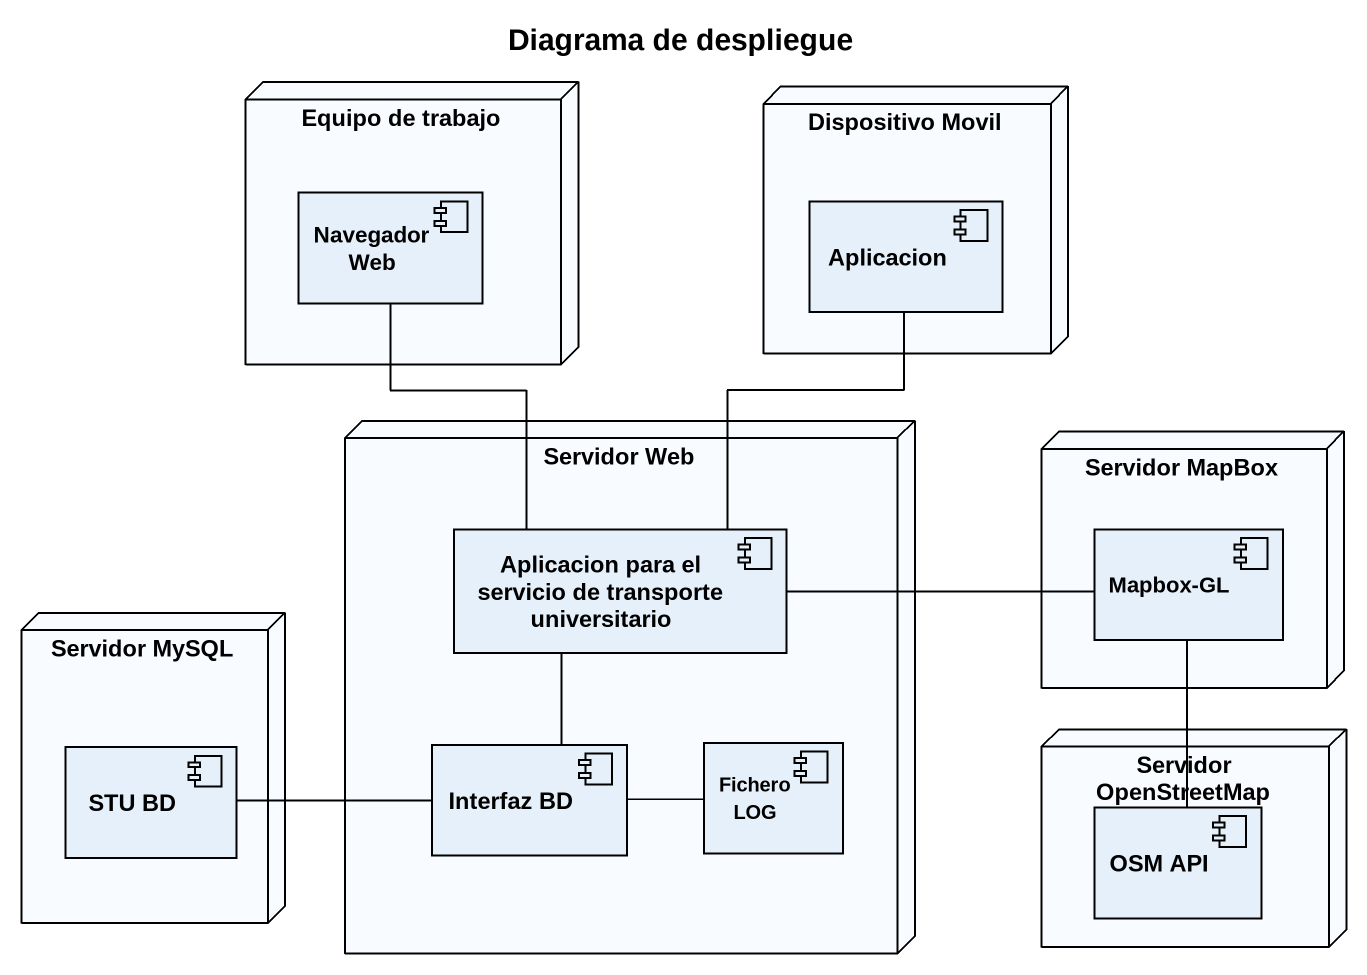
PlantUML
@startuml
title Diagrama de despliegue
node "Equipo de trabajo" as Equipo_de_trabajo {
  component "Navegador Web" as Navegador_Web
}
node "Dispositivo Movil" as Dispositivo_Movil {
  component Aplicacion
}
node "Servidor Web" as Servidor_Web {
  component "Aplicacion para el servicio de transporte universitario" as Aplicacion_para_el_servicio
  component "Interfaz BD" as Interfaz_BD
  component "Fichero LOG" as Fichero_LOG
}
node "Servidor MapBox" as Servidor_MapBox {
  component "Mapbox-GL" as Mapbox_GL
}
node "Servidor MySQL" as Servidor_MySQL {
  component "STU BD" as STU_BD
}
node "Servidor OpenStreetMap" as Servidor_OpenStreetMap {
  component "OSM API" as OSM_API
}
Navegador_Web -- Aplicacion_para_el_servicio
Aplicacion -- Aplicacion_para_el_servicio
Aplicacion_para_el_servicio -right- Mapbox_GL
Mapbox_GL -- OSM_API
STU_BD -right- Interfaz_BD
Interfaz_BD -up- Aplicacion_para_el_servicio
Interfaz_BD -right- Fichero_LOG
@enduml
